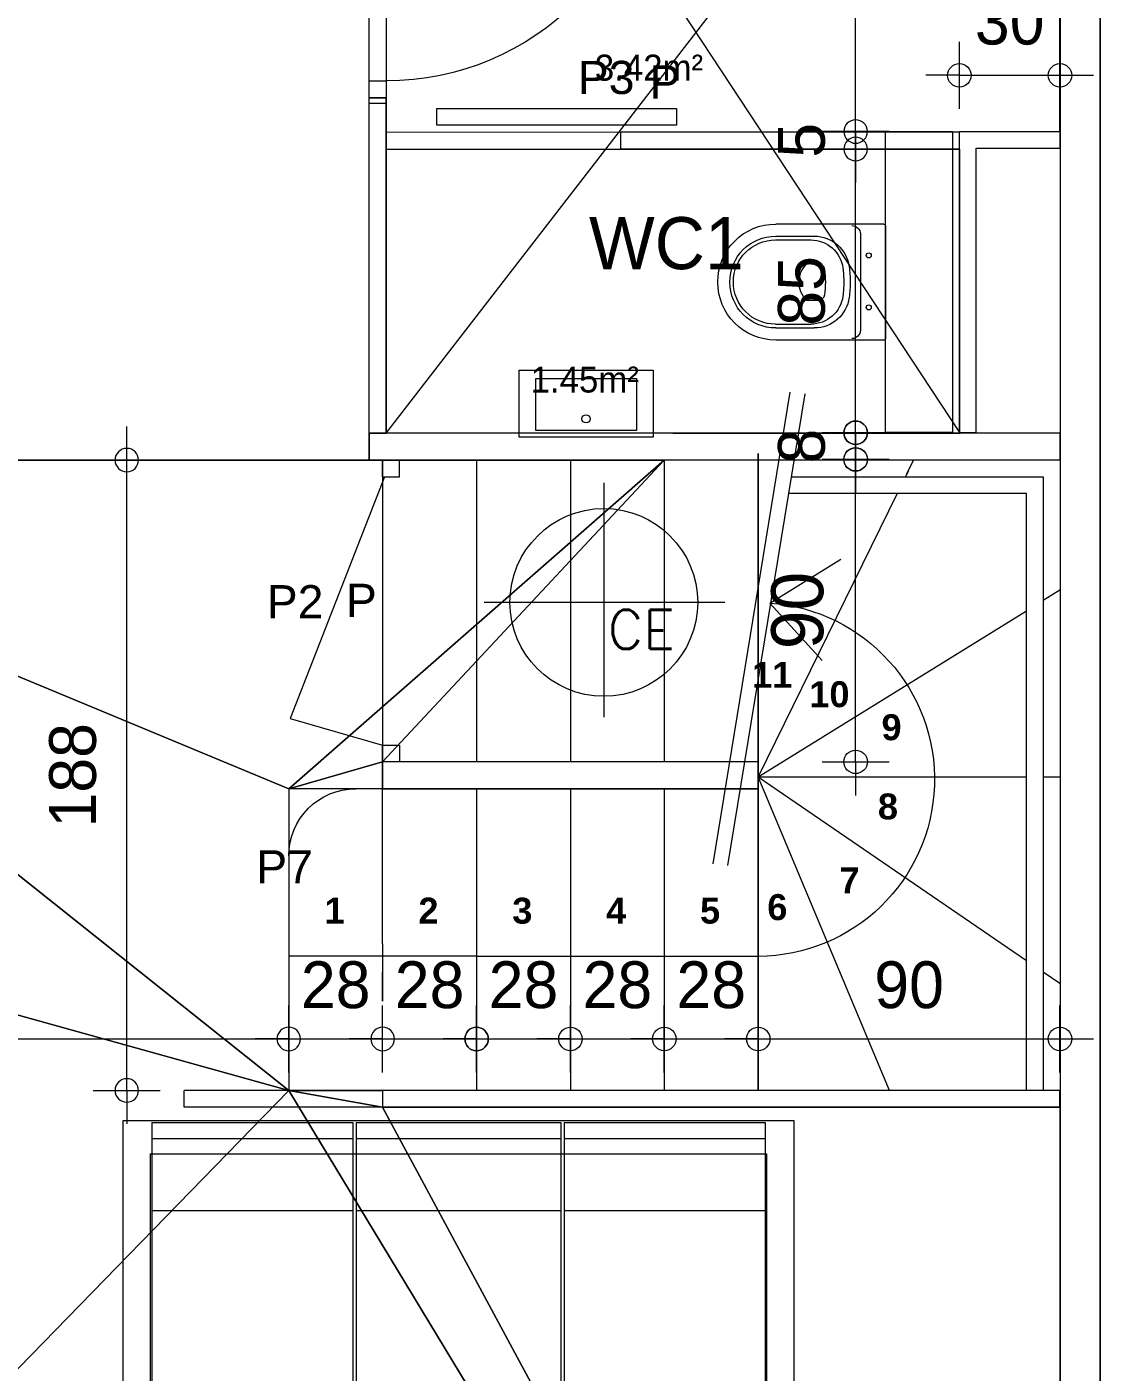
# Model space of a CAD drawing. Header units: metres. Extents: x -30.4 to 29.6, y -50.6 to 0.4.
# Drawn here: x -19.24 to -16.015, y -26.335 to -22.323 of the extents above; entities that cross this region are included whole.
import ezdxf
from ezdxf.enums import TextEntityAlignment as Align
from ezdxf.lldxf.tags import DXFTag

# ---------------------------------------------------------------- set-up
doc = ezdxf.new("R2010")
doc.units = ezdxf.units.M
doc.header["$MEASUREMENT"] = 0
for name, color, linetype in [('Calque commun', 7, 'Continuous'), ('Calque7', 7, 'Continuous'), ('Textes', 7, 'Continuous')]:
    doc.layers.add(name, color=color, linetype=linetype)
doc.styles.add('Arial12', font='arialbd.ttf', dxfattribs={"height": 0.077267})
doc.styles.add('Arial4', font='arial.ttf', dxfattribs={"height": 0.098961})
doc.styles.add('Century Gothic', font='GOTHIC.TTF', dxfattribs={"height": 0.139636})
doc.styles.add('Century Gothic Gras', font='txt.shx', dxfattribs={"height": 0.116336})
doc.styles.add('Century Gothic15', font='GOTHIC.TTF', dxfattribs={"height": 0.155151})
doc.styles.add('Century Gothic16', font='GOTHIC.TTF', dxfattribs={"height": 0.155151})
doc.styles.add('Century Gothic7', font='GOTHIC.TTF', dxfattribs={"height": 0.077575})
tags = doc.linetypes.add('DASHDOT2', pattern=[0.5, 0.25, -0.125, 0, -0.125]).pattern_tags.tags
tags[10:11] = [DXFTag(74, 4), DXFTag(75, 0), DXFTag(340, '0'), DXFTag(46, 1.0), DXFTag(50, 0.0), DXFTag(44, 0.0), DXFTag(45, 0.0)]
tags[8:9] = [DXFTag(74, 4), DXFTag(75, 0), DXFTag(340, '0'), DXFTag(46, 1.0), DXFTag(50, 0.0), DXFTag(44, 0.0), DXFTag(45, 0.0)]
tags[6:7] = [DXFTag(74, 4), DXFTag(75, 0), DXFTag(340, '0'), DXFTag(46, 1.0), DXFTag(50, 0.0), DXFTag(44, 0.0), DXFTag(45, 0.0)]
tags[4:5] = [DXFTag(74, 4), DXFTag(75, 0), DXFTag(340, '0'), DXFTag(46, 1.0), DXFTag(50, 0.0), DXFTag(44, 0.0), DXFTag(45, 0.0)]
tags = doc.linetypes.add('DOT2', pattern=[0.125, 0, -0.125]).pattern_tags.tags
tags[6:7] = [DXFTag(74, 4), DXFTag(75, 0), DXFTag(340, '0'), DXFTag(46, 1.0), DXFTag(50, 0.0), DXFTag(44, 0.0), DXFTag(45, 0.0)]
tags[4:5] = [DXFTag(74, 4), DXFTag(75, 0), DXFTag(340, '0'), DXFTag(46, 1.0), DXFTag(50, 0.0), DXFTag(44, 0.0), DXFTag(45, 0.0)]
tags = doc.linetypes.add('HIDDEN', pattern=[0.375, 0.25, -0.125]).pattern_tags.tags
tags[6:7] = [DXFTag(74, 4), DXFTag(75, 0), DXFTag(340, '0'), DXFTag(46, 1.0), DXFTag(50, 0.0), DXFTag(44, 0.0), DXFTag(45, 0.0)]
tags[4:5] = [DXFTag(74, 4), DXFTag(75, 0), DXFTag(340, '0'), DXFTag(46, 1.0), DXFTag(50, 0.0), DXFTag(44, 0.0), DXFTag(45, 0.0)]
tags = doc.linetypes.add('HIDDEN2', pattern=[0.1875, 0.125, -0.0625]).pattern_tags.tags
tags[6:7] = [DXFTag(74, 4), DXFTag(75, 0), DXFTag(340, '0'), DXFTag(46, 1.0), DXFTag(50, 0.0), DXFTag(44, 0.0), DXFTag(45, 0.0)]
tags[4:5] = [DXFTag(74, 4), DXFTag(75, 0), DXFTag(340, '0'), DXFTag(46, 1.0), DXFTag(50, 0.0), DXFTag(44, 0.0), DXFTag(45, 0.0)]
tags = doc.linetypes.add('HIDDENX2', pattern=[0.75, 0.5, -0.25]).pattern_tags.tags
tags[6:7] = [DXFTag(74, 4), DXFTag(75, 0), DXFTag(340, '0'), DXFTag(46, 1.0), DXFTag(50, 0.0), DXFTag(44, 0.0), DXFTag(45, 0.0)]
tags[4:5] = [DXFTag(74, 4), DXFTag(75, 0), DXFTag(340, '0'), DXFTag(46, 1.0), DXFTag(50, 0.0), DXFTag(44, 0.0), DXFTag(45, 0.0)]

# ---------------------------------------------------------------- blocks, each defined once
blk = doc.blocks.new('Block25478')
at = {"layer": 'Calque commun', "color": 7, "linetype": 'Continuous', "lineweight": 9}
for p, q in [((-16.0388, -20.8153), (-16.0388, -29.4153)), ((-16.1588, -20.9353), (-16.1588, -29.2952))]:
    blk.add_line(p, q, dxfattribs=at)
blk = doc.blocks.new('ce2')
at = {"layer": 'Calque commun', "color": 6, "linetype": 'Continuous', "lineweight": 9}
for p, q in [((0.0007, 0.3427), (0.0007, -0.3562)), ((-0.3566, -0.0007), (0.3605, -0.0007))]:
    blk.add_line(p, q, dxfattribs=at)
blk.add_arc((0, 0), 0.28, 0, 359.9994, dxfattribs=at)
at = {"layer": 'Calque commun', "color": 6, "linetype": 'ByBlock', "lineweight": -2, "style": 'Century Gothic Gras'}
blk.add_text('CE', height=0.11634, rotation=359.9993, dxfattribs=at).set_placement((0.0123, -0.0123), align=Align.BOTTOM_LEFT)
blk = doc.blocks.new('sofa3-2')
at = {"layer": 'Calque commun', "color": 8, "linetype": 'ByBlock', "lineweight": 9}
for p, q in [((0, 0), (0, -0.8)), ((2, 0), (0, 0)), ((2, 0), (2, 0)), ((2, 0), (2, 0)), ((2, 0), (2, 0)), ((2, 0), (2, 0)), ((2, -0.8), (2, 0)), ((0.685, -0.0067), (0.085, -0.0067)), ((0.085, -0.0067), (0.085, -0.1)), ((0.685, -0.0067), (0.685, -0.1)), ((1.305, -0.0067), (0.695, -0.0067)), ((0.695, -0.0067), (0.695, -0.1)), ((1.305, -0.0067), (1.305, -0.1)), ((1.915, -0.0067), (1.315, -0.0067)), ((1.315, -0.0067), (1.315, -0.1)), ((1.915, -0.0067), (1.915, -0.1)), ((0.685, -0.054), (0.085, -0.054)), ((1.305, -0.054), (0.695, -0.054)), ((1.915, -0.054), (1.315, -0.054)), ((0.08, -0.1), (0.08, -0.1)), ((0.08, -0.1), (0.08, -0.1)), ((0.08, -0.1), (0.08, -0.1)), ((0.08, -0.1), (0.08, -0.1)), ((0.085, -0.1), (0.08, -0.1)), ((0.08, -0.74), (0.08, -0.1)), ((0.685, -0.1), (0.085, -0.1)), ((0.085, -0.1), (0.085, -0.14)), ((0.085, -0.11), (0.085, -0.11)), ((0.085, -0.11), (0.085, -0.11)), ((0.695, -0.1), (0.685, -0.1)), ((0.685, -0.1), (0.685, -0.14)), ((0.685, -0.11), (0.685, -0.11)), ((0.685, -0.11), (0.685, -0.11)), ((1.305, -0.1), (0.695, -0.1)), ((0.695, -0.1), (0.695, -0.14)), ((0.695, -0.11), (0.695, -0.11)), ((0.695, -0.11), (0.695, -0.11)), ((1.315, -0.1), (1.305, -0.1)), ((1.305, -0.1), (1.305, -0.14)), ((1.305, -0.11), (1.305, -0.11)), ((1.305, -0.11), (1.305, -0.11)), ((1.915, -0.1), (1.315, -0.1)), ((1.315, -0.1), (1.315, -0.14)), ((1.315, -0.11), (1.315, -0.11)), ((1.315, -0.11), (1.315, -0.11)), ((1.92, -0.1), (1.915, -0.1)), ((1.915, -0.1), (1.915, -0.14)), ((1.915, -0.11), (1.915, -0.11)), ((1.915, -0.11), (1.915, -0.11)), ((1.92, -0.1), (1.92, -0.1)), ((1.92, -0.1), (1.92, -0.1)), ((1.92, -0.1), (1.92, -0.1)), ((1.92, -0.1), (1.92, -0.1)), ((1.92, -0.1), (1.92, -0.74)), ((0.085, -0.14), (0.085, -0.81)), ((0.685, -0.14), (0.685, -0.81)), ((0.695, -0.14), (0.695, -0.81)), ((1.305, -0.14), (1.305, -0.81)), ((1.315, -0.14), (1.315, -0.81)), ((1.915, -0.14), (1.915, -0.81)), ((0.085, -0.27), (0.685, -0.27)), ((0.695, -0.27), (1.305, -0.27)), ((1.315, -0.27), (1.915, -0.27)), ((0.08, -0.76), (0.08, -0.74)), ((0.08, -0.8), (0.08, -0.76)), ((1.92, -0.74), (1.92, -0.76)), ((1.92, -0.76), (1.92, -0.8)), ((0, -0.8), (0, -0.8)), ((0, -0.8), (0, -0.8)), ((0, -0.8), (0.08, -0.8)), ((0.08, -0.8), (0.08, -0.8)), ((0.08, -0.8), (0.08, -0.8)), ((1.92, -0.8), (1.92, -0.8)), ((1.92, -0.8), (1.92, -0.8)), ((1.92, -0.8), (2, -0.8)), ((0.085, -0.81), (0.085, -0.81)), ((0.085, -0.81), (0.085, -0.81)), ((0.085, -0.81), (0.685, -0.81)), ((0.685, -0.81), (0.685, -0.81)), ((0.685, -0.81), (0.685, -0.81)), ((0.695, -0.81), (0.695, -0.81)), ((0.695, -0.81), (0.695, -0.81)), ((0.695, -0.81), (1.305, -0.81)), ((1.305, -0.81), (1.305, -0.81)), ((1.305, -0.81), (1.305, -0.81)), ((1.315, -0.81), (1.315, -0.81)), ((1.315, -0.81), (1.315, -0.81)), ((1.315, -0.81), (1.915, -0.81)), ((1.915, -0.81), (1.915, -0.81)), ((1.915, -0.81), (1.915, -0.81))]:
    blk.add_line(p, q, dxfattribs=at)
blk = doc.blocks.new('XMODULE1PGNONPMR3')
at = {"layer": 'Calque commun', "color": 5, "linetype": 'Continuous', "lineweight": 9}
blk.add_arc((0, 0), 0.5, 0, 359.99941, dxfattribs=at)
blk = doc.blocks.new('XMODULE1PGNONPMR4')
at = {"layer": 'Calque commun', "color": 5, "linetype": 'Continuous', "lineweight": 9}
blk.add_arc((0, 0), 0.5, 0, 359.99941, dxfattribs=at)
blk = doc.blocks.new('DimLine53356')
at = {"layer": 'Calque commun', "color": 5, "linetype": 'Continuous', "lineweight": 9}
for p, q in [((11.9815, -20.4977), (11.9815, -20.2977)), ((12.8815, -20.4977), (12.8815, -20.2977)), ((11.9815, -20.3977), (11.8815, -20.3977)), ((11.9815, -20.3977), (12.8815, -20.3977)), ((12.8815, -20.3977), (12.9815, -20.3977))]:
    blk.add_line(p, q, dxfattribs=at)
at = {"layer": 'Calque commun', "color": 5, "linetype": 'Continuous', "lineweight": 9, "extrusion": (0, 0, -1), "xscale": 0.07000000029802322, "yscale": 0.07000000029802322, "zscale": 0.07000000029802322}
for name, p in [('XMODULE1PGNONPMR3', (-11.9815, -20.3977)), ('XMODULE1PGNONPMR4', (-12.8815, -20.3977))]:
    blk.add_blockref(name, p, dxfattribs=at)
at = {"layer": 'Calque commun', "color": 5, "linetype": 'Continuous', "lineweight": 9, "style": 'Century Gothic'}
blk.add_text('90', height=0.13964, dxfattribs=at).set_placement((12.4315, -20.3477), align=Align.BOTTOM_CENTER)
blk = doc.blocks.new('XMODULE1PGNONPMR5')
at = {"layer": 'Calque commun', "color": 5, "linetype": 'Continuous', "lineweight": 9}
blk.add_arc((0, 0), 0.5, 0, 359.99941, dxfattribs=at)
blk = doc.blocks.new('XMODULE1PGNONPMR6')
at = {"layer": 'Calque commun', "color": 5, "linetype": 'Continuous', "lineweight": 9}
blk.add_arc((0, 0), 0.5, 0, 359.99941, dxfattribs=at)
blk = doc.blocks.new('DimLine53364')
at = {"layer": 'Calque commun', "color": 5, "linetype": 'Continuous', "lineweight": 9}
for p, q in [((11.7015, -20.4977), (11.7015, -20.2977)), ((11.9815, -20.4977), (11.9815, -20.2977)), ((11.7015, -20.3977), (11.6015, -20.3977)), ((11.7015, -20.3977), (11.9815, -20.3977)), ((11.9815, -20.3977), (12.0815, -20.3977))]:
    blk.add_line(p, q, dxfattribs=at)
at = {"layer": 'Calque commun', "color": 5, "linetype": 'Continuous', "lineweight": 9, "extrusion": (0, 0, -1), "xscale": 0.07000000029802322, "yscale": 0.07000000029802322, "zscale": 0.07000000029802322}
for name, p in [('XMODULE1PGNONPMR5', (-11.7015, -20.3977)), ('XMODULE1PGNONPMR6', (-11.9815, -20.3977))]:
    blk.add_blockref(name, p, dxfattribs=at)
at = {"layer": 'Calque commun', "color": 5, "linetype": 'Continuous', "lineweight": 9, "style": 'Century Gothic'}
blk.add_text('28', height=0.13964, dxfattribs=at).set_placement((11.8415, -20.3477), align=Align.BOTTOM_CENTER)
blk = doc.blocks.new('XMODULE1PGNONPMR7')
at = {"layer": 'Calque commun', "color": 5, "linetype": 'Continuous', "lineweight": 9}
blk.add_arc((0, 0), 0.5, 0, 359.99941, dxfattribs=at)
blk = doc.blocks.new('XMODULE1PGNONPMR8')
at = {"layer": 'Calque commun', "color": 5, "linetype": 'Continuous', "lineweight": 9}
blk.add_arc((0, 0), 0.5, 0, 359.99941, dxfattribs=at)
blk = doc.blocks.new('DimLine53372')
at = {"layer": 'Calque commun', "color": 5, "linetype": 'Continuous', "lineweight": 9}
for p, q in [((11.4215, -20.4977), (11.4215, -20.2977)), ((11.7015, -20.4977), (11.7015, -20.2977)), ((11.4215, -20.3977), (11.3215, -20.3977)), ((11.4215, -20.3977), (11.7015, -20.3977)), ((11.7015, -20.3977), (11.8015, -20.3977))]:
    blk.add_line(p, q, dxfattribs=at)
at = {"layer": 'Calque commun', "color": 5, "linetype": 'Continuous', "lineweight": 9, "extrusion": (0, 0, -1), "xscale": 0.07000000029802322, "yscale": 0.07000000029802322, "zscale": 0.07000000029802322}
for name, p in [('XMODULE1PGNONPMR7', (-11.4215, -20.3977)), ('XMODULE1PGNONPMR8', (-11.7015, -20.3977))]:
    blk.add_blockref(name, p, dxfattribs=at)
at = {"layer": 'Calque commun', "color": 5, "linetype": 'Continuous', "lineweight": 9, "style": 'Century Gothic'}
blk.add_text('28', height=0.13964, dxfattribs=at).set_placement((11.5615, -20.3477), align=Align.BOTTOM_CENTER)
blk = doc.blocks.new('XMODULE1PGNONPMR9')
at = {"layer": 'Calque commun', "color": 5, "linetype": 'Continuous', "lineweight": 9}
blk.add_arc((0, 0), 0.5, 0, 359.99941, dxfattribs=at)
blk = doc.blocks.new('XMODULE1PGNONPMR10')
at = {"layer": 'Calque commun', "color": 5, "linetype": 'Continuous', "lineweight": 9}
blk.add_arc((0, 0), 0.5, 0, 359.99941, dxfattribs=at)
blk = doc.blocks.new('DimLine53380')
at = {"layer": 'Calque commun', "color": 5, "linetype": 'Continuous', "lineweight": 9}
for p, q in [((11.1415, -20.4977), (11.1415, -20.2977)), ((11.4215, -20.4977), (11.4215, -20.2977)), ((11.1415, -20.3977), (11.0415, -20.3977)), ((11.1415, -20.3977), (11.4215, -20.3977)), ((11.4215, -20.3977), (11.5215, -20.3977))]:
    blk.add_line(p, q, dxfattribs=at)
at = {"layer": 'Calque commun', "color": 5, "linetype": 'Continuous', "lineweight": 9, "extrusion": (0, 0, -1), "xscale": 0.07000000029802322, "yscale": 0.07000000029802322, "zscale": 0.07000000029802322}
for name, p in [('XMODULE1PGNONPMR9', (-11.1415, -20.3977)), ('XMODULE1PGNONPMR10', (-11.4215, -20.3977))]:
    blk.add_blockref(name, p, dxfattribs=at)
at = {"layer": 'Calque commun', "color": 5, "linetype": 'Continuous', "lineweight": 9, "style": 'Century Gothic'}
blk.add_text('28', height=0.13964, dxfattribs=at).set_placement((11.2815, -20.3477), align=Align.BOTTOM_CENTER)
blk = doc.blocks.new('XMODULE1PGNONPMR11')
at = {"layer": 'Calque commun', "color": 5, "linetype": 'Continuous', "lineweight": 9}
blk.add_arc((0, 0), 0.5, 0, 359.99941, dxfattribs=at)
blk = doc.blocks.new('XMODULE1PGNONPMR12')
at = {"layer": 'Calque commun', "color": 5, "linetype": 'Continuous', "lineweight": 9}
blk.add_arc((0, 0), 0.5, 0, 359.99941, dxfattribs=at)
blk = doc.blocks.new('DimLine53388')
at = {"layer": 'Calque commun', "color": 5, "linetype": 'Continuous', "lineweight": 9}
for p, q in [((6.8815, -20.2977), (6.8815, -20.4977)), ((10.5816, -20.4977), (10.5816, -20.2977)), ((6.8815, -20.3977), (6.7815, -20.3977)), ((6.8815, -20.3977), (10.5816, -20.3977)), ((10.5816, -20.3977), (10.6816, -20.3977))]:
    blk.add_line(p, q, dxfattribs=at)
at = {"layer": 'Calque commun', "color": 5, "linetype": 'Continuous', "lineweight": 9, "xscale": 0.07000000029802322, "yscale": 0.07000000029802322, "zscale": 0.07000000029802322}
for name, p in [('XMODULE1PGNONPMR11', (6.8815, -20.3977)), ('XMODULE1PGNONPMR12', (10.5816, -20.3977))]:
    blk.add_blockref(name, p, dxfattribs=at)
at = {"layer": 'Calque commun', "color": 5, "linetype": 'Continuous', "lineweight": 9, "style": 'Century Gothic'}
blk.add_text('370', height=0.13964, dxfattribs=at).set_placement((8.7315, -20.3477), align=Align.BOTTOM_CENTER)
blk = doc.blocks.new('XMODULE1PGNONPMR33')
at = {"layer": 'Calque commun', "color": 5, "linetype": 'Continuous', "lineweight": 9}
blk.add_arc((0, 0), 0.5, 0, 359.99941, dxfattribs=at)
blk = doc.blocks.new('XMODULE1PGNONPMR34')
at = {"layer": 'Calque commun', "color": 5, "linetype": 'Continuous', "lineweight": 9}
blk.add_arc((0, 0), 0.5, 0, 359.99941, dxfattribs=at)
blk = doc.blocks.new('DimLine53500')
at = {"layer": 'Calque commun', "color": 5, "linetype": 'Continuous', "lineweight": 9}
for p, q in [((12.272, -15.9912), (12.272, -15.8912)), ((12.372, -15.9912), (12.172, -15.9912)), ((12.272, -17.6912), (12.272, -15.9912)), ((12.372, -17.6912), (12.172, -17.6912)), ((12.272, -17.6912), (12.272, -17.7912))]:
    blk.add_line(p, q, dxfattribs=at)
at = {"layer": 'Calque commun', "color": 5, "linetype": 'Continuous', "lineweight": 9, "xscale": 0.07000000029802322, "yscale": 0.07000000029802322, "zscale": 0.07000000029802322, "rotation": 90}
for name, p in [('XMODULE1PGNONPMR34', (12.272, -15.9912)), ('XMODULE1PGNONPMR33', (12.272, -17.6912))]:
    blk.add_blockref(name, p, dxfattribs=at)
at = {"layer": 'Calque commun', "color": 5, "linetype": 'Continuous', "lineweight": 9, "style": 'Century Gothic'}
blk.add_text('170', height=0.13964, rotation=90, dxfattribs=at).set_placement((12.222, -16.8412), align=Align.BOTTOM_CENTER)
blk = doc.blocks.new('XMODULE1PGNONPMR37')
at = {"layer": 'Calque commun', "color": 5, "linetype": 'Continuous', "lineweight": 9}
blk.add_arc((0, 0), 0.5, 0, 359.99941, dxfattribs=at)
blk = doc.blocks.new('XMODULE1PGNONPMR38')
at = {"layer": 'Calque commun', "color": 5, "linetype": 'Continuous', "lineweight": 9}
blk.add_arc((0, 0), 0.5, 0, 359.99941, dxfattribs=at)
blk = doc.blocks.new('DimLine53966')
at = {"layer": 'Calque commun', "color": 5, "linetype": 'Continuous', "lineweight": 9}
for p, q in [((12.272, -18.6687), (12.272, -18.5687)), ((12.172, -18.6687), (12.372, -18.6687)), ((12.272, -19.5712), (12.272, -18.6687)), ((12.172, -19.5712), (12.372, -19.5712)), ((12.272, -19.5712), (12.272, -19.6712))]:
    blk.add_line(p, q, dxfattribs=at)
at = {"layer": 'Calque commun', "color": 5, "linetype": 'Continuous', "lineweight": 9, "extrusion": (0, 0, -1), "xscale": 0.07000000029802322, "yscale": 0.07000000029802322, "zscale": 0.07000000029802322, "rotation": 90}
for name, p in [('XMODULE1PGNONPMR38', (-12.272, -18.6687)), ('XMODULE1PGNONPMR37', (-12.272, -19.5712))]:
    blk.add_blockref(name, p, dxfattribs=at)
at = {"layer": 'Calque commun', "color": 5, "linetype": 'Continuous', "lineweight": 9, "style": 'Century Gothic16'}
blk.add_text('90', height=0.15515, rotation=90, dxfattribs=at).set_placement((12.222, -19.1199), align=Align.BOTTOM_CENTER)
blk = doc.blocks.new('XMODULE1PGNONPMR47')
at = {"layer": 'Calque commun', "color": 5, "linetype": 'Continuous', "lineweight": 9}
blk.add_arc((0, 0), 0.5, 0, 359.99941, dxfattribs=at)
blk = doc.blocks.new('XMODULE1PGNONPMR48')
at = {"layer": 'Calque commun', "color": 5, "linetype": 'Continuous', "lineweight": 9}
blk.add_arc((0, 0), 0.5, 0, 359.99941, dxfattribs=at)
blk = doc.blocks.new('DimLine55785')
at = {"layer": 'Calque commun', "color": 5, "linetype": 'Continuous', "lineweight": 9}
for p, q in [((12.5815, -17.6236), (12.5815, -17.4236)), ((12.8815, -17.6236), (12.8815, -17.4236)), ((12.5815, -17.5236), (12.4815, -17.5236)), ((12.5815, -17.5236), (12.8815, -17.5236)), ((12.8815, -17.5236), (12.9815, -17.5236))]:
    blk.add_line(p, q, dxfattribs=at)
at = {"layer": 'Calque commun', "color": 5, "linetype": 'Continuous', "lineweight": 9, "extrusion": (0, 0, -1), "xscale": 0.07000000029802322, "yscale": 0.07000000029802322, "zscale": 0.07000000029802322}
for name, p in [('XMODULE1PGNONPMR47', (-12.5815, -17.5236)), ('XMODULE1PGNONPMR48', (-12.8815, -17.5236))]:
    blk.add_blockref(name, p, dxfattribs=at)
at = {"layer": 'Calque commun', "color": 5, "linetype": 'Continuous', "lineweight": 9, "style": 'Century Gothic'}
blk.add_text('30', height=0.13964, dxfattribs=at).set_placement((12.7315, -17.4736), align=Align.BOTTOM_CENTER)
blk = doc.blocks.new('XMODULE1PGNONPMR49')
at = {"layer": 'Calque commun', "color": 5, "linetype": 'Continuous', "lineweight": 9}
blk.add_arc((0, 0), 0.5, 0, 359.99941, dxfattribs=at)
blk = doc.blocks.new('XMODULE1PGNONPMR50')
at = {"layer": 'Calque commun', "color": 5, "linetype": 'Continuous', "lineweight": 9}
blk.add_arc((0, 0), 0.5, 0, 359.99941, dxfattribs=at)
blk = doc.blocks.new('DimLine55987')
at = {"layer": 'Calque commun', "color": 5, "linetype": 'Continuous', "lineweight": 9}
for p, q in [((10.8615, -20.4977), (10.8615, -20.2977)), ((11.1415, -20.4977), (11.1415, -20.2977)), ((10.8615, -20.3977), (10.7615, -20.3977)), ((10.8615, -20.3977), (11.1415, -20.3977)), ((11.1415, -20.3977), (11.2415, -20.3977))]:
    blk.add_line(p, q, dxfattribs=at)
at = {"layer": 'Calque commun', "color": 5, "linetype": 'Continuous', "lineweight": 9, "xscale": 0.07000000029802322, "yscale": 0.07000000029802322, "zscale": 0.07000000029802322}
for name, p in [('XMODULE1PGNONPMR49', (10.8615, -20.3977)), ('XMODULE1PGNONPMR50', (11.1415, -20.3977))]:
    blk.add_blockref(name, p, dxfattribs=at)
at = {"layer": 'Calque commun', "color": 5, "linetype": 'Continuous', "lineweight": 9, "style": 'Century Gothic'}
blk.add_text('28', height=0.13964, dxfattribs=at).set_placement((11.0015, -20.3477), align=Align.BOTTOM_CENTER)
blk = doc.blocks.new('XMODULE1PGNONPMR51')
at = {"layer": 'Calque commun', "color": 5, "linetype": 'Continuous', "lineweight": 9}
blk.add_arc((0, 0), 0.5, 0, 359.99941, dxfattribs=at)
blk = doc.blocks.new('XMODULE1PGNONPMR52')
at = {"layer": 'Calque commun', "color": 5, "linetype": 'Continuous', "lineweight": 9}
blk.add_arc((0, 0), 0.5, 0, 359.99941, dxfattribs=at)
blk = doc.blocks.new('DimLine55995')
at = {"layer": 'Calque commun', "color": 5, "linetype": 'Continuous', "lineweight": 9}
for p, q in [((10.5815, -20.4977), (10.5815, -20.2977)), ((10.8615, -20.4977), (10.8615, -20.2977)), ((10.5815, -20.3977), (10.4815, -20.3977)), ((10.5815, -20.3977), (10.8615, -20.3977)), ((10.8615, -20.3977), (10.9615, -20.3977))]:
    blk.add_line(p, q, dxfattribs=at)
at = {"layer": 'Calque commun', "color": 5, "linetype": 'Continuous', "lineweight": 9, "xscale": 0.07000000029802322, "yscale": 0.07000000029802322, "zscale": 0.07000000029802322}
for name, p in [('XMODULE1PGNONPMR51', (10.5815, -20.3977)), ('XMODULE1PGNONPMR52', (10.8615, -20.3977))]:
    blk.add_blockref(name, p, dxfattribs=at)
at = {"layer": 'Calque commun', "color": 5, "linetype": 'Continuous', "lineweight": 9, "style": 'Century Gothic'}
blk.add_text('28', height=0.13964, dxfattribs=at).set_placement((10.7215, -20.3477), align=Align.BOTTOM_CENTER)
blk = doc.blocks.new('XMODULE1PGNONPMR53')
at = {"layer": 'Calque commun', "color": 5, "linetype": 'Continuous', "lineweight": 9}
blk.add_arc((0, 0), 0.5, 0, 359.99941, dxfattribs=at)
blk = doc.blocks.new('XMODULE1PGNONPMR54')
at = {"layer": 'Calque commun', "color": 5, "linetype": 'Continuous', "lineweight": 9}
blk.add_arc((0, 0), 0.5, 0, 359.99941, dxfattribs=at)
blk = doc.blocks.new('DimLine59627')
at = {"layer": 'Calque commun', "color": 5, "linetype": 'Continuous', "lineweight": 9}
for p, q in [((12.272, -18.5897), (12.272, -18.4897)), ((12.372, -18.5897), (12.172, -18.5897)), ((12.272, -18.6697), (12.272, -18.5897)), ((12.372, -18.6697), (12.172, -18.6697)), ((12.272, -18.6697), (12.272, -18.7697))]:
    blk.add_line(p, q, dxfattribs=at)
at = {"layer": 'Calque commun', "color": 5, "linetype": 'Continuous', "lineweight": 9, "extrusion": (0, 0, -1), "xscale": 0.07000000029802322, "yscale": 0.07000000029802322, "zscale": 0.07000000029802322, "rotation": 90}
for name, p in [('XMODULE1PGNONPMR54', (-12.272, -18.5897)), ('XMODULE1PGNONPMR53', (-12.272, -18.6697))]:
    blk.add_blockref(name, p, dxfattribs=at)
at = {"layer": 'Calque commun', "color": 5, "linetype": 'Continuous', "lineweight": 9, "style": 'Century Gothic'}
blk.add_text('8', height=0.1396, rotation=89.9973, dxfattribs=at).set_placement((12.222, -18.6297), align=Align.BOTTOM_CENTER)
blk = doc.blocks.new('XMODULE1PGNONPMR55')
at = {"layer": 'Calque commun', "color": 5, "linetype": 'Continuous', "lineweight": 9}
blk.add_arc((0, 0), 0.5, 0, 359.99941, dxfattribs=at)
blk = doc.blocks.new('XMODULE1PGNONPMR56')
at = {"layer": 'Calque commun', "color": 5, "linetype": 'Continuous', "lineweight": 9}
blk.add_arc((0, 0), 0.5, 0, 359.99941, dxfattribs=at)
blk = doc.blocks.new('DimLine60835')
at = {"layer": 'Calque commun', "color": 5, "linetype": 'Continuous', "lineweight": 9}
for p, q in [((10.0984, -18.6712), (10.0984, -18.5712)), ((9.9984, -18.6712), (10.1984, -18.6712)), ((10.0984, -20.5513), (10.0984, -18.6712)), ((9.9984, -20.5513), (10.1984, -20.5513)), ((10.0984, -20.5513), (10.0984, -20.6513))]:
    blk.add_line(p, q, dxfattribs=at)
at = {"layer": 'Calque commun', "color": 5, "linetype": 'Continuous', "lineweight": 9, "xscale": 0.07000000029802322, "yscale": 0.07000000029802322, "zscale": 0.07000000029802322, "rotation": 90}
for name, p in [('XMODULE1PGNONPMR56', (10.0984, -18.6712)), ('XMODULE1PGNONPMR55', (10.0984, -20.5513))]:
    blk.add_blockref(name, p, dxfattribs=at)
at = {"layer": 'Calque commun', "color": 5, "linetype": 'Continuous', "lineweight": 9, "style": 'Century Gothic'}
blk.add_text('188', height=0.13964, rotation=90, dxfattribs=at).set_placement((10.0484, -19.6113), align=Align.BOTTOM_CENTER)
blk = doc.blocks.new('@PRES_1_$$_1-46')
at = {"layer": 'Calque commun', "color": 5, "linetype": 'Continuous', "lineweight": 9}
blk.add_line((0.05, 0.05), (0.05, 0.85), dxfattribs=at)
at = {"layer": 'Calque commun', "color": 5, "linetype": 'Continuous', "lineweight": 9, "extrusion": (0, 0, -1)}
blk.add_arc((-0.05, 0.05), 0.8, 90, 180, dxfattribs=at)
at = {"layer": 'Calque commun', "color": 5, "linetype": 'Continuous', "lineweight": 9}
mesh = blk.add_polyface(dxfattribs=at)
corners = [(0, 0), (0, 0.05), (0.05, 0.05), (0.05, 0)]
mesh.append_faces([[corners[k] for k in face] for face in [(0, 1, 2, 3)]], dxfattribs={"color": 5})
mesh = blk.add_polyface(dxfattribs=at)
corners = [(0.85, 0), (0.85, 0.05), (0.9, 0.05), (0.9, 0)]
mesh.append_faces([[corners[k] for k in face] for face in [(0, 1, 2, 3)]], dxfattribs={"color": 5})
blk = doc.blocks.new('@PRES_1_$$_1-47')
at = {"layer": 'Calque commun', "color": 0, "linetype": 'Continuous', "lineweight": 9}
blk.add_line((0, 0), (0, 0.05), dxfattribs=at)
blk = doc.blocks.new('@PRES_1_$$_1-48')
at = {"layer": 'Calque commun', "color": 0, "linetype": 'Continuous', "lineweight": 9}
blk.add_line((0, 0), (0, 0.05), dxfattribs=at)
blk = doc.blocks.new('INTER_2D_COMB16')
at = {"layer": 'Calque7', "color": 0, "linetype": 'ByBlock', "lineweight": -2}
blk.add_blockref('@PRES_1_$$_1-46', (0, 0), dxfattribs=at)
at = {"layer": 'Calque7', "color": 15, "linetype": 'ByBlock', "lineweight": -2}
blk.add_blockref('@PRES_1_$$_1-47', (0, 0), dxfattribs=at)
at = {"layer": 'Calque7', "color": 15, "linetype": 'ByBlock', "lineweight": -2, "extrusion": (0, 0, -1), "xscale": -1, "yscale": -1, "zscale": -1, "rotation": -180}
blk.add_blockref('@PRES_1_$$_1-48', (-0.9, 0), dxfattribs=at)
blk = doc.blocks.new('PLACED_COMB16')
at = {"layer": 'Calque7', "color": 0, "linetype": 'ByBlock', "lineweight": -2}
blk.add_blockref('INTER_2D_COMB16', (0, 0), dxfattribs=at)
blk = doc.blocks.new('XMODULE1PGNONPMR57')
at = {"layer": 'Calque commun', "color": 5, "linetype": 'Continuous', "lineweight": 9}
blk.add_arc((0, 0), 0.5, 0, 359.99941, dxfattribs=at)
blk = doc.blocks.new('XMODULE1PGNONPMR58')
at = {"layer": 'Calque commun', "color": 5, "linetype": 'Continuous', "lineweight": 9}
blk.add_arc((0, 0), 0.5, 0, 359.99941, dxfattribs=at)
blk = doc.blocks.new('DimLine61082')
at = {"layer": 'Calque commun', "color": 5, "linetype": 'Continuous', "lineweight": 9}
for p, q in [((12.272, -17.7435), (12.272, -17.6435)), ((12.372, -17.7435), (12.172, -17.7435)), ((12.272, -18.5897), (12.272, -17.7435)), ((12.372, -18.5897), (12.172, -18.5897)), ((12.272, -18.5897), (12.272, -18.6897))]:
    blk.add_line(p, q, dxfattribs=at)
at = {"layer": 'Calque commun', "color": 5, "linetype": 'Continuous', "lineweight": 9, "xscale": 0.07000000029802322, "yscale": 0.07000000029802322, "zscale": 0.07000000029802322, "rotation": 90}
for name, p in [('XMODULE1PGNONPMR58', (12.272, -17.7435)), ('XMODULE1PGNONPMR57', (12.272, -18.5897))]:
    blk.add_blockref(name, p, dxfattribs=at)
at = {"layer": 'Calque commun', "color": 5, "linetype": 'Continuous', "lineweight": 9, "style": 'Century Gothic'}
blk.add_text('85', height=0.13964, rotation=90, dxfattribs=at).set_placement((12.222, -18.1666), align=Align.BOTTOM_CENTER)
blk = doc.blocks.new('XMODULE1PGNONPMR59')
at = {"layer": 'Calque commun', "color": 5, "linetype": 'Continuous', "lineweight": 9}
blk.add_arc((0, 0), 0.5, 0, 359.99941, dxfattribs=at)
blk = doc.blocks.new('XMODULE1PGNONPMR60')
at = {"layer": 'Calque commun', "color": 5, "linetype": 'Continuous', "lineweight": 9}
blk.add_arc((0, 0), 0.5, 0, 359.99941, dxfattribs=at)
blk = doc.blocks.new('DimLine61090')
at = {"layer": 'Calque commun', "color": 5, "linetype": 'Continuous', "lineweight": 9}
for p, q in [((12.272, -17.6912), (12.272, -17.5912)), ((12.372, -17.6912), (12.172, -17.6912)), ((12.272, -17.7435), (12.272, -17.6912)), ((12.372, -17.7435), (12.172, -17.7435)), ((12.272, -17.7435), (12.272, -17.8435))]:
    blk.add_line(p, q, dxfattribs=at)
at = {"layer": 'Calque commun', "color": 5, "linetype": 'Continuous', "lineweight": 9, "xscale": 0.07000000029802322, "yscale": 0.07000000029802322, "zscale": 0.07000000029802322, "rotation": 90}
for name, p in [('XMODULE1PGNONPMR60', (12.272, -17.6912)), ('XMODULE1PGNONPMR59', (12.272, -17.7435))]:
    blk.add_blockref(name, p, dxfattribs=at)
at = {"layer": 'Calque commun', "color": 5, "linetype": 'Continuous', "lineweight": 9, "style": 'Century Gothic'}
blk.add_text('5', height=0.1396, rotation=90, dxfattribs=at).set_placement((12.222, -17.7174), align=Align.BOTTOM_CENTER)
blk = doc.blocks.new('XMODULE1PGNONPMR75')
at = {"layer": 'Calque commun', "color": 9, "linetype": 'HIDDEN2', "lineweight": 9}
for p, q in [((10.8715, -18.5912), (12.8815, -15.9912)), ((10.8715, -15.9912), (12.5815, -18.5893))]:
    blk.add_line(p, q, dxfattribs=at)
at = {"layer": 'Calque commun', "color": 15, "linetype": 'Continuous', "lineweight": 18}
for p, q in [((10.8215, -18.5912), (10.8215, -17.5905)), ((10.8715, -18.5912), (10.8715, -17.5905)), ((12.5815, -18.5893), (12.5815, -17.6912)), ((12.5815, -17.6912), (12.8815, -17.6912)), ((12.8815, -17.6912), (12.8815, -17.7412)), ((12.6315, -18.5893), (12.6315, -17.7412)), ((12.6315, -17.7412), (12.8815, -17.7412)), ((10.8215, -18.5912), (10.8715, -18.5912)), ((12.5815, -18.5893), (12.6315, -18.5893))]:
    blk.add_line(p, q, dxfattribs=at)
at = {"layer": 'Calque commun', "color": 7, "linetype": 'HIDDEN2', "lineweight": 9}
for p, q in [((10.8715, -17.6079), (10.8215, -17.6079)), ((10.8215, -18.6413), (10.8215, -17.6912)), ((10.8215, -18.6162), (10.8215, -17.6912)), ((11.9815, -19.6512), (11.9815, -18.6513)), ((11.9815, -18.6513), (11.9815, -19.6512)), ((11.9815, -18.6513), (11.9815, -19.5712)), ((10.8615, -18.6712), (11.1915, -18.6712)), ((10.8615, -18.6712), (10.8615, -19.5712)), ((11.1415, -18.6712), (11.1415, -19.5712)), ((11.4215, -18.6712), (11.4215, -19.5712)), ((11.7015, -18.6712), (11.7015, -19.5712)), ((11.9815, -19.6512), (11.9815, -20.5513))]:
    blk.add_line(p, q, dxfattribs=at)
at = {"layer": 'Calque commun', "color": 20, "linetype": 'HIDDEN', "lineweight": 9}
blk.add_line((10.8715, -17.6435), (10.8715, -18.5912), dxfattribs=at)
at = {"layer": 'Calque commun', "color": 20, "linetype": 'Continuous', "lineweight": 18}
for p, q in [((12.5816, -17.6935), (11.5715, -17.6935)), ((11.5715, -17.7435), (11.5715, -17.6935)), ((12.5816, -17.7435), (12.5816, -17.6935)), ((12.5816, -17.7435), (11.5715, -17.7435))]:
    blk.add_line(p, q, dxfattribs=at)
at = {"layer": 'Calque commun', "color": 7, "linetype": 'DASHDOT2', "lineweight": 9}
for p, q in [((11.8474, -19.875), (12.0772, -18.4685)), ((11.8914, -19.8805), (12.1211, -18.474))]:
    blk.add_line(p, q, dxfattribs=at)
at = {"layer": 'Calque commun', "color": 7, "linetype": 'Continuous', "lineweight": 18}
for p, q in [((12.8814, -18.5912), (10.8215, -18.5912)), ((10.8215, -18.5912), (10.8215, -18.6712)), ((12.8814, -18.5912), (12.8814, -18.6712)), ((12.8814, -18.6712), (10.8215, -18.6712)), ((11.9815, -19.5712), (10.8615, -19.5712)), ((10.8615, -19.5712), (10.8615, -19.6512)), ((11.9815, -19.5712), (11.9815, -19.6512)), ((11.9815, -19.6512), (10.8615, -19.6512))]:
    blk.add_line(p, q, dxfattribs=at)
at = {"layer": 'Calque commun', "color": 7, "linetype": 'HIDDEN', "lineweight": 9}
for p, q in [((10.8215, -18.6712), (8.2216, -18.6712)), ((8.2816, -18.6712), (10.8215, -18.6712)), ((10.8215, -18.6712), (10.8215, -18.6712))]:
    blk.add_line(p, q, dxfattribs=at)
at = {"layer": 'Calque commun', "color": 7, "linetype": 'Continuous', "lineweight": 9}
for p, q in [((10.9115, -18.6712), (10.8615, -18.6712)), ((10.8615, -18.7213), (10.8615, -18.6712)), ((10.9115, -18.7213), (10.9115, -18.6712)), ((12.4247, -18.7125), (12.445, -18.6712)), ((10.867, -18.7213), (10.5853, -19.4418)), ((10.8615, -18.7213), (10.9115, -18.7213)), ((12.0807, -18.7212), (12.8315, -18.7212)), ((12.429, -18.7038), (12.4205, -18.7212)), ((12.8315, -18.7212), (12.8315, -20.5513)), ((12.3959, -18.7712), (11.9815, -19.6162)), ((12.7815, -18.7712), (12.0726, -18.7712)), ((12.7815, -20.5513), (12.7815, -18.7712)), ((12.0164, -19.0976), (12.2283, -18.9664)), ((12.8315, -19.0894), (12.8815, -19.0584)), ((11.9815, -19.6162), (12.7815, -19.1204)), ((12.0164, -19.0976), (12.1724, -19.2692)), ((12.1724, -19.2692), (12.0164, -19.0976)), ((10.5853, -19.4418), (10.8615, -19.5212)), ((10.8615, -19.5212), (10.9115, -19.5212)), ((10.8615, -20.1138), (10.8615, -19.5212)), ((10.9115, -19.5212), (10.9115, -19.5712)), ((11.9815, -19.5712), (10.8615, -19.5712)), ((10.8615, -19.5712), (10.8615, -19.6512)), ((11.9815, -19.6512), (11.9815, -19.5712)), ((12.3729, -20.5512), (11.9815, -19.6162)), ((11.9815, -19.6162), (12.7815, -19.6162)), ((11.9815, -19.6162), (12.7815, -20.1638)), ((12.8315, -19.6162), (12.8815, -19.6162)), ((10.8615, -19.6512), (10.7815, -19.6512)), ((10.8615, -19.6512), (11.9815, -19.6512)), ((10.8615, -19.6512), (11.9815, -19.6512)), ((11.1415, -19.6512), (11.1415, -20.5513)), ((11.4215, -19.6512), (11.4215, -20.5513)), ((11.7015, -19.6512), (11.7015, -20.5513)), ((11.9815, -20.5513), (11.9815, -19.6512)), ((11.9815, -19.6512), (11.9815, -20.5513)), ((10.5815, -19.8512), (10.5815, -20.5513)), ((10.8615, -20.1138), (10.8615, -20.2846)), ((11.1415, -20.1512), (10.5815, -20.1512)), ((11.1415, -20.1512), (11.9815, -20.1512)), ((10.8615, -20.2846), (10.8615, -20.1992)), ((12.8815, -20.2323), (12.8315, -20.1981)), ((12.8815, -20.5513), (10.27, -20.5513)), ((10.27, -20.6013), (10.27, -20.5513)), ((12.8815, -20.6013), (12.8815, -20.5513)), ((12.8815, -20.6013), (10.27, -20.6013))]:
    blk.add_line(p, q, dxfattribs=at)
at = {"layer": 'Calque commun', "color": 9, "linetype": 'Continuous', "lineweight": 9}
for p, q in [((12.0807, -18.7212), (12.8315, -18.7212)), ((12.8315, -18.7212), (12.8315, -20.5513)), ((12.8315, -20.5513), (12.7815, -20.5513))]:
    blk.add_line(p, q, dxfattribs=at)
at = {"layer": 'Calque commun', "color": 7, "linetype": 'HIDDENX2', "lineweight": 9}
blk.add_line((11.9815, -20.1513), (11.1415, -20.1512), dxfattribs=at)
at = {"layer": 'Calque commun', "color": 7, "linetype": 'Continuous', "lineweight": 9, "extrusion": (6.12867e-17, 6.46634e-17, -1)}
blk.add_arc((-11.9798, -19.6238), 0.5275, 93.9984, 269.8133, dxfattribs=at)
at = {"layer": 'Calque commun', "color": 7, "linetype": 'Continuous', "lineweight": 9, "extrusion": (-6.07029e-17, 1.29664e-16, -1)}
blk.add_arc((-10.7815, -19.8512), 0.2, 0, 90, dxfattribs=at)
at = {"layer": 'Calque commun', "color": 5, "linetype": 'Continuous', "lineweight": 9}
for name in ['DimLine53500', 'DimLine55785', 'DimLine61090', 'DimLine61082', 'DimLine59627', 'DimLine60835', 'DimLine53966', 'DimLine53388', 'DimLine55995', 'DimLine55987', 'DimLine53380', 'DimLine53372', 'DimLine53364', 'DimLine53356']:
    blk.add_blockref(name, (0, 0), dxfattribs=at)
at = {"layer": 'Calque commun', "color": 0, "linetype": 'ByBlock', "lineweight": -2, "rotation": -90.00000000000001}
blk.add_blockref('PLACED_COMB16', (10.8215, -16.6905), dxfattribs=at)
at = {"layer": 'Calque commun', "color": 0, "linetype": 'ByBlock', "lineweight": -2, "extrusion": (0, 0, -1), "xscale": -1, "yscale": -1, "zscale": -1}
blk.add_blockref('ce2', (-11.521, -19.0956), dxfattribs=at)
at = {"layer": 'Calque commun', "color": 0, "linetype": 'DOT2', "lineweight": -2, "extrusion": (0, 0, -1), "xscale": -1, "yscale": -1, "zscale": -1, "rotation": 180}
blk.add_blockref('sofa3-2', (-12.0877, -20.6404), dxfattribs=at)
at = {"layer": 'Calque commun', "color": 9, "linetype": 'ByBlock', "lineweight": -2, "style": 'Century Gothic7'}
for s, p in [('3.42m²', (11.4943, -17.4619)), ('1.45m²', (11.3028, -18.3921))]:
    blk.add_text(s, height=0.07758, dxfattribs=at).set_placement(p, align=Align.TOP_LEFT)
at = {"layer": 'Calque commun', "color": 5, "linetype": 'ByBlock', "lineweight": -2, "style": 'Arial12'}
for s, height, p in [('11', 0.07727, (12.0833, -19.3735)), ('10', 0.07727, (12.2538, -19.4313)), ('9', 0.0773, (12.4092, -19.5298)), ('8', 0.0773, (12.3985, -19.7661)), ('7', 0.0773, (12.284, -19.9861)), ('1', 0.0773, (10.748, -20.0768)), ('2', 0.0773, (11.028, -20.0768)), ('3', 0.0773, (11.308, -20.0768)), ('4', 0.0773, (11.588, -20.0768)), ('5', 0.0773, (11.868, -20.0768)), ('6', 0.0773, (12.0686, -20.0663))]:
    blk.add_text(s, height=height, dxfattribs=at).set_placement(p, align=Align.BOTTOM_RIGHT)
at = {"layer": 'Textes', "color": 5, "linetype": 'ByBlock', "lineweight": -2, "style": 'Arial4'}
for s, p in [('P3', (11.6125, -17.6091)), ('P2', (10.6849, -19.1728))]:
    blk.add_text(s, height=0.09896, dxfattribs=at).set_placement(p, align=Align.BOTTOM_RIGHT)
at = {"layer": 'Textes', "color": 5, "linetype": 'ByBlock', "lineweight": -2}
for s, height, style, p in [('WC1', 0.15515, 'Century Gothic15', (11.477, -17.9466)), ('P7', 0.09896, 'Arial4', (10.4845, -19.8348))]:
    blk.add_text(s, height=height, dxfattribs=dict(at, style=style)).set_placement(p, align=Align.TOP_LEFT)
at = {"layer": 'Calque commun', "color": 9, "linetype": 'Continuous', "lineweight": 9}
mesh = blk.add_polyface(dxfattribs=at)
corners = [(10.8215, -18.6712), (10.8215, -15.9912), (8.2716, -15.9912), (8.2816, -18.6712)]
mesh.append_faces([[corners[k] for k in face] for face in [(0, 1, 2, 3)]], dxfattribs={"color": 9})
at = {"layer": 'Calque commun', "color": 9, "linetype": 'Continuous', "lineweight": 18}
mesh = blk.add_polyface(dxfattribs=at)
corners = [(12.8815, -15.9912), (10.8726, -15.9928), (10.8719, -17.6935), (12.8815, -17.6912)]
mesh.append_faces([[corners[k] for k in face] for face in [(0, 1, 2, 3)]], dxfattribs={"color": 9})
at = {"layer": 'Calque commun', "color": 9, "linetype": 'Continuous', "lineweight": 9}
mesh = blk.add_polyface(dxfattribs=at)
corners = [(7.2216, -19.6158), (7.2216, -19.0635), (8.2215, -18.6712), (10.5815, -19.6512), (10.5815, -20.5513), (6.8815, -24.3512), (12.8815, -24.3512), (11.7015, -18.6712), (10.8615, -19.5712), (10.8615, -20.6013), (12.8815, -20.6013), (10.8615, -20.5513), (10.8615, -19.6512), (6.9215, -16.2714), (11.7015, -19.5712), (8.2215, -16.2714), (6.9215, -19.0635), (6.8815, -19.6158)]
mesh.append_faces([[corners[k] for k in face] for face in [(3, 8, 12), (2, 13, 15)]], dxfattribs={"vtx0": -1, "color": 9})
mesh.append_faces([[corners[k] for k in face] for face in [(5, 4, 6)]], dxfattribs={"vtx0": -1, "vtx1": -1, "color": 9})
mesh.append_faces([[corners[k] for k in face] for face in [(4, 0, 2), (3, 7, 8), (5, 0, 4), (4, 9, 6), (1, 13, 2)]], dxfattribs={"vtx0": -1, "vtx1": -1, "vtx2": -1, "color": 9})
mesh.append_faces([[corners[k] for k in face] for face in [(3, 2, 7)]], dxfattribs={"vtx0": -1, "vtx2": -1, "color": 9})
mesh.append_faces([[corners[k] for k in face] for face in [(14, 8, 7)]], dxfattribs={"vtx1": -1, "color": 9})
mesh.append_faces([[corners[k] for k in face] for face in [(0, 1, 2), (3, 4, 2)]], dxfattribs={"vtx1": -1, "vtx2": -1, "color": 9})
mesh.append_faces([[corners[k] for k in face] for face in [(9, 10, 6), (4, 11, 9), (1, 16, 13), (5, 17, 0)]], dxfattribs={"vtx2": -1, "color": 9})
at = {"layer": 'Calque commun', "color": 7, "linetype": 'Continuous', "lineweight": 9}
mesh = blk.add_polyface(dxfattribs=at)
corners = [(11.7377, -17.6721), (11.0235, -17.6721), (11.0235, -17.6228), (11.7377, -17.6228)]
mesh.append_faces([[corners[k] for k in face] for face in [(0, 1, 2, 3)]], dxfattribs={"color": 7})
at = {"layer": 'Calque commun', "color": 9, "linetype": 'Continuous', "lineweight": 18}
mesh = blk.add_polyface(dxfattribs=at)
corners = [(12.5816, -17.7435), (12.5816, -18.5932), (10.8715, -18.5912), (10.8715, -17.7435)]
mesh.append_faces([[corners[k] for k in face] for face in [(0, 1, 2, 3)]], dxfattribs={"color": 9})
blk = doc.blocks.new('wc suspendu')
at = {"layer": 'Calque commun', "color": 15, "linetype": 'Continuous', "lineweight": 9}
for p, q in [((-0.173, -0.0497), (-0.173, -0.0515)), ((-0.173, -0.0497), (-0.173, -0.372)), ((0.168, -0.0447), (-0.168, -0.0447)), ((0.173, -0.0497), (0.173, -0.0515)), ((0.173, -0.0497), (0.173, -0.372)), ((0.1434, -0.1197), (-0.1434, -0.1197)), ((-0.137, -0.372), (-0.137, -0.2571)), ((-0.1257, -0.3727), (-0.1257, -0.2673)), ((-0.055, -0.2465), (-0.0551, -0.2797)), ((0.055, -0.2465), (0.0551, -0.2797)), ((0.1257, -0.3727), (0.1257, -0.2673)), ((0.137, -0.372), (0.137, -0.2571))]:
    blk.add_line(p, q, dxfattribs=at)
for centre, radius, start, end in [((-0.168, -0.0497), 0.005, 90, 180), ((0.168, -0.0497), 0.005, 0, 90), ((-0.1434, -0.1447), 0.025, 90, 180), ((-0.0756, -0.0946), 0.0075, 0, 359.9994), ((0.0794, -0.0946), 0.0075, 0, 359.9994), ((0.1434, -0.1447), 0.025, 0, 90), ((-0.032, -0.2571), 0.105, 97.505, 180), ((0, -0.5), 0.35, 90, 97.505), ((0, -0.5), 0.35, 82.495, 90), ((0.032, -0.2571), 0.105, 0, 82.495), ((-0.0294, -0.2673), 0.0963, 97.505, 180), ((0, -0.4902), 0.3211, 90, 97.505), ((0, -0.4902), 0.3211, 82.495, 90), ((0.0294, -0.2673), 0.0963, 0, 82.495), ((-0.035, -0.2465), 0.02, 97.8621, 180), ((0, -0.5), 0.2759, 90, 97.8622), ((0, -0.5), 0.2759, 82.1379, 90), ((0.035, -0.2465), 0.02, 0, 82.1378), ((0, -0.2241), 0.0783, 225.2695, 314.7305), ((0, -0.372), 0.173, 180, 270), ((0, -0.372), 0.137, 180, 270), ((0, -0.3727), 0.1257, 180, 270), ((0, -0.372), 0.137, 270, 0), ((0, -0.372), 0.173, 270, 0), ((0, -0.3727), 0.1257, 270, 0)]:
    blk.add_arc(centre, radius, start, end, dxfattribs=at)
blk = doc.blocks.new('lavmain2')
at = {"layer": 'Calque commun', "color": 7, "linetype": 'Continuous', "lineweight": 9}
for p, q in [((0.4, 0), (0, 0)), ((0, 0), (0, -0.2)), ((0.4, -0.2), (0.4, 0)), ((0.35, -0.02), (0.05, -0.02)), ((0.05, -0.02), (0.05, -0.1757)), ((0.35, -0.1757), (0.35, -0.02)), ((0, -0.2), (0.4, -0.2)), ((0.05, -0.1757), (0.35, -0.1757))]:
    blk.add_line(p, q, dxfattribs=at)
blk.add_arc((0.1993, -0.055), 0.0121, 90, 89.9994, dxfattribs=at)

msp = doc.modelspace()

# ---------------------------------------------------------------- linework, layer by layer
at = {"layer": 'Calque commun', "color": 12, "linetype": 'Continuous', "lineweight": 18}
msp.add_line((-16.0388, -29.4155), (-16.0388, -22.1318), dxfattribs=at)

# ---------------------------------------------------------------- block references
at = {"layer": 'Calque commun', "color": 0, "linetype": 'ByBlock', "lineweight": -2}
for name, p in [('Block25478', (0, 0)), ('XMODULE1PGNONPMR75', (-29.0404, -4.944))]:
    msp.add_blockref(name, p, dxfattribs=at)
at = {"layer": 'Calque commun', "color": 0, "linetype": 'ByBlock', "lineweight": -2, "extrusion": (0, 0, -1), "xscale": -1, "yscale": -1, "zscale": -1, "rotation": -90.00000000000001}
msp.add_blockref('wc suspendu', (16.6346, -23.0842), dxfattribs=at)
at = {"layer": 'Calque commun', "color": 0, "linetype": 'ByBlock', "lineweight": -2, "extrusion": (0, 0, -1), "xscale": -1, "yscale": -1, "zscale": -1}
msp.add_blockref('lavmain2', (17.7717, -23.5472), dxfattribs=at)

# ---------------------------------------------------------------- texts
at = {"layer": 'Textes', "color": 5, "linetype": 'ByBlock', "lineweight": -2, "style": 'Arial4'}
for p in [(-17.2909, -22.5668), (-18.1964, -24.1127)]:
    msp.add_text('P', height=0.099, dxfattribs=at).set_placement(p, align=Align.BOTTOM_RIGHT)

# ---------------------------------------------------------------- meshes
at = {"layer": 'Calque commun', "color": 7, "linetype": 'Continuous', "lineweight": 9}
mesh = msp.add_polyface(dxfattribs=at)
corners = [(29.6021, -8.6275), (-30.3979, -8.6275), (-30.3979, -50.6275), (29.6021, -50.6275)]
mesh.append_faces([[corners[k] for k in face] for face in [(0, 1, 2, 3)]], dxfattribs={"color": 7})
mesh = msp.add_polyface(dxfattribs=at)
corners = [(-16.6793, -23.5333), (-16.6793, -22.635), (-16.4793, -22.635), (-16.4793, -23.5333)]
mesh.append_faces([[corners[k] for k in face] for face in [(0, 1, 2, 3)]], dxfattribs={"color": 7})

doc.saveas('drawing.dxf')
